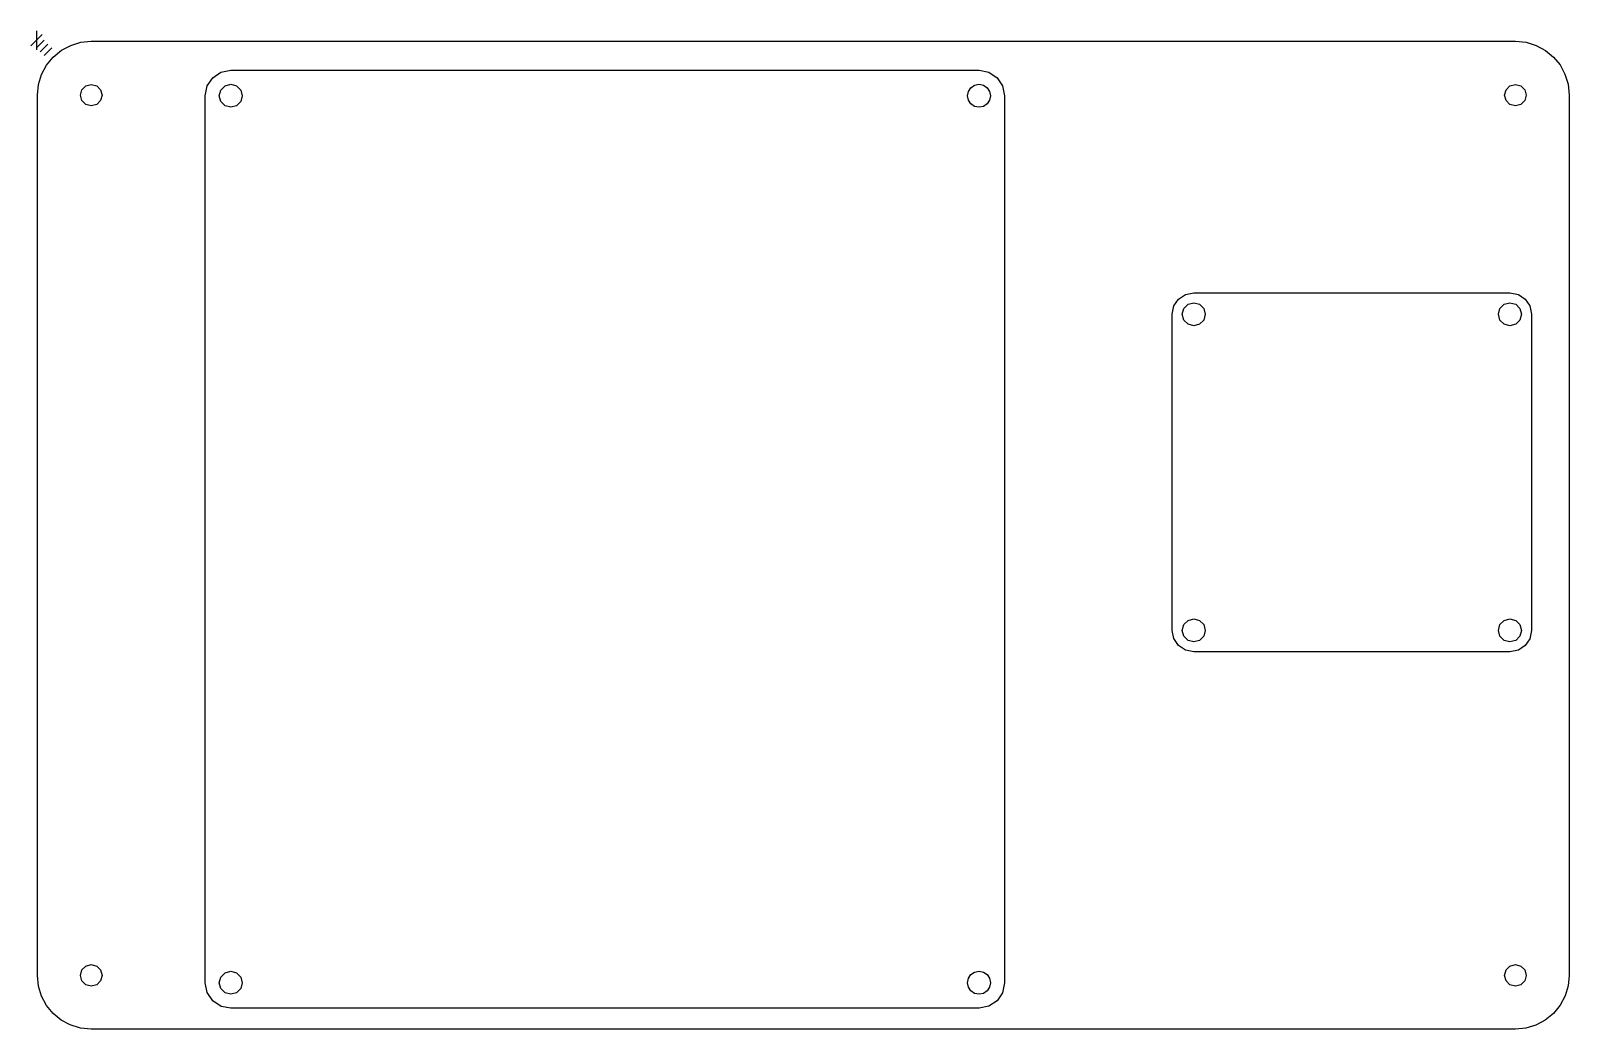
# Model space of a CAD drawing. Extents: x -1 to 213, y 0 to 139.
import ezdxf

# ---------------------------------------------------------------- set-up
doc = ezdxf.new("R2010")
doc.units = 0

msp = doc.modelspace()

# ---------------------------------------------------------------- linework, layer by layer
for p, q in [((3.471281, 136.37791), (4.762157, 137.067095)), ((4.762157, 137.067095), (6.162271, 137.492557)), ((6.162271, 137.492557), (7.63228, 137.638)), ((7.63228, 137.638), (205.842, 137.638)), ((205.842, 137.638), (207.353508, 137.485627)), ((207.353508, 137.485627), (208.761332, 137.048615)), ((208.761332, 137.048615), (210.035313, 136.357122)), ((1.392377, 134.299001), (2.328986, 135.441298)), ((2.328986, 135.441298), (3.471281, 136.37791)), ((210.035313, 136.357122), (211.14529, 135.441307)), ((211.14529, 135.441307), (212.061106, 134.331331)), ((0.277735, 131.608009), (0.703194, 133.008124)), ((0.703194, 133.008124), (1.392377, 134.299001)), ((24.535325, 132.554468), (25.665638, 133.316549)), ((25.665638, 133.316549), (27.04979, 133.596)), ((27.0498, 133.597), (115.442, 133.597)), ((115.442, 133.597), (131.19, 133.597)), ((131.19, 133.596), (132.574142, 133.316549)), ((132.574142, 133.316549), (133.704448, 132.554475)), ((212.061106, 134.331331), (212.752601, 133.057351)), ((212.752601, 133.057351), (213.189615, 131.649528)), ((0.132295, 130.138), (0.277735, 131.608009)), ((6.13228, 130.138), (6.333242, 130.888)), ((6.333242, 130.888), (6.88228, 131.437038)), ((6.88228, 131.437038), (7.63228, 131.638)), ((7.63228, 131.638), (8.38228, 131.437038)), ((8.38228, 131.437038), (8.931318, 130.888)), ((8.931318, 130.888), (9.13228, 130.138)), ((23.4938, 130.04), (23.773247, 131.424153)), ((23.773247, 131.424153), (24.535325, 132.554468)), ((25.4498, 130.04), (25.664159, 130.84)), ((25.664159, 130.84), (26.2498, 131.425641)), ((26.2498, 131.425641), (27.0498, 131.64)), ((27.0498, 131.64), (27.8498, 131.425641)), ((27.8498, 131.425641), (28.435441, 130.84)), ((28.435441, 130.84), (28.6498, 130.04)), ((129.59, 130.04), (129.715736, 130.662792)), ((129.715736, 130.662792), (130.058629, 131.171371)), ((130.058629, 131.171371), (130.567208, 131.514264)), ((130.567208, 131.514264), (131.19, 131.64)), ((131.19, 131.64), (131.812792, 131.514264)), ((131.812792, 131.514264), (132.321371, 131.171371)), ((132.321371, 131.171371), (132.664264, 130.662792)), ((132.664264, 130.662792), (132.79, 130.04)), ((133.704448, 132.554475), (134.466525, 131.424171)), ((134.466525, 131.424171), (134.74598, 130.04003)), ((204.342, 130.138), (204.542962, 130.888)), ((204.542962, 130.888), (205.092, 131.437038)), ((205.092, 131.437038), (205.842, 131.638)), ((205.842, 131.638), (206.592, 131.437038)), ((206.592, 131.437038), (207.141038, 130.888)), ((207.141038, 130.888), (207.342, 130.138)), ((213.189615, 131.649528), (213.34199, 130.13802)), ((0.132295, 7.63214), (0.132295, 130.138)), ((6.333242, 129.388), (6.13228, 130.138)), ((6.88228, 128.838962), (6.333242, 129.388)), ((7.63228, 128.638), (6.88228, 128.838962)), ((8.38228, 128.838962), (7.63228, 128.638)), ((8.931318, 129.388), (8.38228, 128.838962)), ((9.13228, 130.138), (8.931318, 129.388)), ((9.13228, 130.138), (9.13228, 130.138)), ((23.4939, 6.59657), (23.4939, 130.041)), ((25.664159, 129.24), (25.4498, 130.04)), ((26.2498, 128.654359), (25.664159, 129.24)), ((27.0498, 128.44), (26.2498, 128.654359)), ((27.8498, 128.654359), (27.0498, 128.44)), ((28.435441, 129.24), (27.8498, 128.654359)), ((28.6498, 130.04), (28.435441, 129.24)), ((28.6498, 130.04), (28.6498, 130.04)), ((129.715736, 129.417208), (129.59, 130.04)), ((130.058629, 128.908629), (129.715736, 129.417208)), ((130.567208, 128.565736), (130.058629, 128.908629)), ((131.19, 128.44), (130.567208, 128.565736)), ((131.812792, 128.565736), (131.19, 128.44)), ((132.321371, 128.908629), (131.812792, 128.565736)), ((132.664264, 129.417208), (132.321371, 128.908629)), ((132.79, 130.04), (132.664264, 129.417208)), ((132.79, 130.04), (132.79, 130.04)), ((134.746, 130.041), (134.746, 6.59657)), ((204.542962, 129.388), (204.342, 130.138)), ((205.092, 128.838962), (204.542962, 129.388)), ((205.842, 128.638), (205.092, 128.838962)), ((206.592, 128.838962), (205.842, 128.638)), ((207.141038, 129.388), (206.592, 128.838962)), ((207.342, 130.138), (207.141038, 129.388)), ((207.342, 130.138), (207.342, 130.138)), ((213.34199, 130.13802), (213.342, 7.63217)), ((158.09, 99.6382), (158.325764, 100.805926)), ((158.325764, 100.805926), (158.96869, 101.759501)), ((158.96869, 101.759501), (159.922272, 102.402418)), ((159.704359, 100.4382), (160.29, 101.023841)), ((159.922272, 102.402418), (161.09, 102.63817)), ((160.29, 101.023841), (161.09, 101.2382)), ((161.09, 102.638), (205.09, 102.638)), ((161.09, 101.2382), (161.89, 101.023841)), ((161.89, 101.023841), (162.475641, 100.4382)), ((203.704359, 100.4382), (204.29, 101.023841)), ((204.29, 101.023841), (205.09, 101.2382)), ((205.09, 102.638), (206.257728, 102.402248)), ((205.09, 101.2382), (205.89, 101.023841)), ((205.89, 101.023841), (206.475641, 100.4382)), ((206.257728, 102.402248), (207.21131, 101.759331)), ((207.21131, 101.759331), (207.854236, 100.805756)), ((207.854236, 100.805756), (208.09, 99.63803)), ((158.09, 55.6376), (158.09, 99.6377)), ((159.49, 99.6382), (159.704359, 100.4382)), ((159.704359, 98.8382), (159.49, 99.6382)), ((160.29, 98.252559), (159.704359, 98.8382)), ((162.475641, 98.8382), (161.89, 98.252559)), ((162.475641, 100.4382), (162.69, 99.6382)), ((162.69, 99.6382), (162.475641, 98.8382)), ((162.69, 99.6382), (162.69, 99.6382)), ((203.49, 99.6382), (203.704359, 100.4382)), ((203.704359, 98.8382), (203.49, 99.6382)), ((204.29, 98.252559), (203.704359, 98.8382)), ((206.475641, 98.8382), (205.89, 98.252559)), ((206.475641, 100.4382), (206.69, 99.6382)), ((206.69, 99.6382), (206.475641, 98.8382)), ((206.69, 99.6382), (206.69, 99.6382)), ((208.089, 99.6377), (208.089, 55.6376)), ((161.09, 98.0382), (160.29, 98.252559)), ((161.89, 98.252559), (161.09, 98.0382)), ((205.09, 98.0382), (204.29, 98.252559)), ((205.89, 98.252559), (205.09, 98.0382)), ((159.49, 55.6382), (159.704359, 56.4382)), ((159.704359, 56.4382), (160.29, 57.023841)), ((160.29, 57.023841), (161.09, 57.2382)), ((161.09, 57.2382), (161.89, 57.023841)), ((161.89, 57.023841), (162.475641, 56.4382)), ((162.475641, 56.4382), (162.69, 55.6382)), ((203.49, 55.6382), (203.704359, 56.4382)), ((203.704359, 56.4382), (204.29, 57.023841)), ((204.29, 57.023841), (205.09, 57.2382)), ((205.09, 57.2382), (205.89, 57.023841)), ((205.89, 57.023841), (206.475641, 56.4382)), ((206.475641, 56.4382), (206.69, 55.6382)), ((158.318361, 54.49015), (158.09, 55.6382)), ((158.96868, 53.51688), (158.318361, 54.49015)), ((159.704359, 54.8382), (159.49, 55.6382)), ((160.29, 54.252559), (159.704359, 54.8382)), ((161.09, 54.0382), (160.29, 54.252559)), ((161.89, 54.252559), (161.09, 54.0382)), ((162.475641, 54.8382), (161.89, 54.252559)), ((162.69, 55.6382), (162.475641, 54.8382)), ((162.69, 55.6382), (162.69, 55.6382)), ((203.704359, 54.8382), (203.49, 55.6382)), ((204.29, 54.252559), (203.704359, 54.8382)), ((205.09, 54.0382), (204.29, 54.252559)), ((205.89, 54.252559), (205.09, 54.0382)), ((206.475641, 54.8382), (205.89, 54.252559)), ((206.69, 55.6382), (206.475641, 54.8382)), ((206.69, 55.6382), (206.69, 55.6382)), ((207.854236, 54.470474), (207.21131, 53.516899)), ((208.09, 55.6382), (207.854236, 54.470474)), ((159.94195, 52.866561), (158.96868, 53.51688)), ((161.09, 52.6382), (159.94195, 52.866561)), ((205.09, 52.6372), (161.09, 52.6372)), ((206.257728, 52.873982), (205.09, 52.63823)), ((207.21131, 53.516899), (206.257728, 52.873982)), ((6.333242, 8.38214), (6.88228, 8.931178)), ((6.88228, 8.931178), (7.63228, 9.13214)), ((7.63228, 9.13214), (8.38228, 8.931178)), ((8.38228, 8.931178), (8.931318, 8.38214)), ((204.542962, 8.38217), (205.092, 8.931208)), ((205.092, 8.931208), (205.842, 9.13217)), ((205.842, 9.13217), (206.592, 8.931208)), ((206.592, 8.931208), (207.141038, 8.38217)), ((0.1323, 7.632148), (0.132295, 7.63214)), ((0.284675, 6.12064), (0.1323, 7.632148)), ((6.13228, 7.63214), (6.333242, 8.38214)), ((6.333242, 6.88214), (6.13228, 7.63214)), ((6.88228, 6.333102), (6.333242, 6.88214)), ((8.931318, 6.88214), (8.38228, 6.333102)), ((8.931318, 8.38214), (9.13228, 7.63214)), ((9.13228, 7.63214), (8.931318, 6.88214)), ((9.13228, 7.63214), (9.13228, 7.63214)), ((23.764482, 5.235776), (23.4938, 6.5966)), ((25.4498, 6.59659), (25.664159, 7.39659)), ((25.664159, 5.79659), (25.4498, 6.59659)), ((25.664159, 7.39659), (26.2498, 7.982231)), ((26.2498, 7.982231), (27.0498, 8.19659)), ((27.0498, 8.19659), (27.8498, 7.982231)), ((27.8498, 7.982231), (28.435441, 7.39659)), ((28.435441, 7.39659), (28.6498, 6.59659)), ((28.6498, 6.59659), (28.435441, 5.79659)), ((28.6498, 6.59659), (28.6498, 6.59659)), ((129.59, 6.59659), (129.715736, 7.219382)), ((129.715736, 5.973798), (129.59, 6.59659)), ((129.715736, 7.219382), (130.058629, 7.727961)), ((130.058629, 7.727961), (130.567208, 8.070854)), ((130.567208, 8.070854), (131.19, 8.19659)), ((131.19, 8.19659), (131.812792, 8.070854)), ((131.812792, 8.070854), (132.321371, 7.727961)), ((132.321371, 7.727961), (132.664264, 7.219382)), ((132.664264, 7.219382), (132.79, 6.59659)), ((132.79, 6.59659), (132.664264, 5.973798)), ((132.79, 6.59659), (132.79, 6.59659)), ((134.746, 6.59659), (134.466549, 5.212436)), ((204.342, 7.63217), (204.542962, 8.38217)), ((204.542962, 6.88217), (204.342, 7.63217)), ((205.092, 6.333132), (204.542962, 6.88217)), ((207.141038, 6.88217), (206.592, 6.333132)), ((207.141038, 8.38217), (207.342, 7.63217)), ((207.342, 7.63217), (207.141038, 6.88217)), ((207.342, 7.63217), (207.342, 7.63217)), ((213.342, 7.63217), (213.19656, 6.16216)), ((0.721689, 4.712817), (0.284675, 6.12064)), ((1.413184, 3.438837), (0.721689, 4.712817)), ((7.63228, 6.13214), (6.88228, 6.333102)), ((8.38228, 6.333102), (7.63228, 6.13214)), ((24.535325, 4.082125), (23.764482, 5.235776)), ((26.2498, 5.210949), (25.664159, 5.79659)), ((27.0498, 4.99659), (26.2498, 5.210949)), ((27.8498, 5.210949), (27.0498, 4.99659)), ((28.435441, 5.79659), (27.8498, 5.210949)), ((130.058629, 5.465219), (129.715736, 5.973798)), ((130.567208, 5.122326), (130.058629, 5.465219)), ((131.19, 4.99659), (130.567208, 5.122326)), ((131.812792, 5.122326), (131.19, 4.99659)), ((132.321371, 5.465219), (131.812792, 5.122326)), ((132.664264, 5.973798), (132.321371, 5.465219)), ((134.466549, 5.212436), (133.704469, 4.082121)), ((205.842, 6.13217), (205.092, 6.333132)), ((206.592, 6.333132), (205.842, 6.13217)), ((212.7711, 4.762045), (212.081917, 3.471167)), ((213.19656, 6.16216), (212.7711, 4.762045)), ((2.329, 2.328861), (1.413184, 3.438837)), ((3.438977, 1.413046), (2.329, 2.328861)), ((25.688976, 3.311282), (24.535325, 4.082125)), ((27.0498, 3.0406), (25.688976, 3.311282)), ((131.19, 3.04057), (27.0498, 3.04057)), ((132.574154, 3.320041), (131.19, 3.04059)), ((133.704469, 4.082121), (132.574154, 3.320041)), ((211.145307, 2.32887), (210.003011, 1.392258)), ((212.081917, 3.471167), (211.145307, 2.32887)), ((4.712958, 0.721553), (3.438977, 1.413046)), ((6.120782, 0.284541), (4.712958, 0.721553)), ((7.63229, 0.132168), (6.120782, 0.284541)), ((205.84201, 0.13217), (7.63229, 0.132168)), ((207.312019, 0.277612), (205.84201, 0.13217)), ((208.712134, 0.703074), (207.312019, 0.277612)), ((210.003011, 1.392258), (208.712134, 0.703074))]:
    msp.add_line(p, q)
at = {"layer": 'Layer 1'}
for p, q in [((0.793749, 138.565), (-0.793749, 136.977)), ((0, 139.094), (0, 136.448)), ((1.05833, 137.771), (0, 136.71267)), ((1.5875, 137.242), (0.52917, 136.18367)), ((2.11666, 136.713), (1.05833, 135.65467))]:
    msp.add_line(p, q, dxfattribs=at)

doc.saveas('drawing.dxf')
